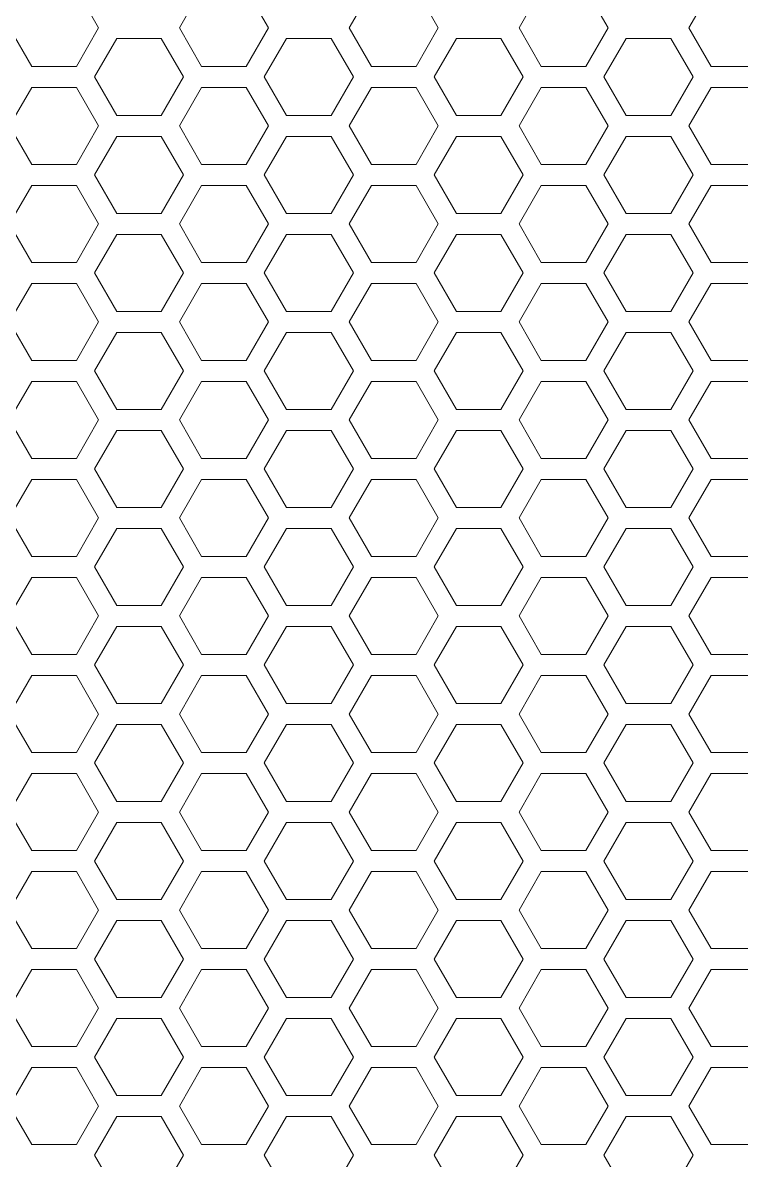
# Model space of a CAD drawing. Header units: millimetres. Extents: x 0 to 140, y -17 to 195.
# Drawn here: x 60.39 to 64.78, y 144.45 to 151.4 of the extents above; entities that cross this region are included whole.
import ezdxf

# ---------------------------------------------------------------- set-up
doc = ezdxf.new("R2010")
doc.units = ezdxf.units.MM
doc.layers.add('4203-42785_1_0', color=7, linetype='Continuous')

# ---------------------------------------------------------------- blocks, each defined once
blk = doc.blocks.new('a')
at = {"layer": '4203-42785_1_0', "color": 0, "linetype": 'ByBlock', "lineweight": 9}
for p, q in [((1512.9393, 462.7385), (1512.8325, 462.9234)), ((1513.4323, 462.9234), (1513.3256, 462.7385)), ((1513.7524, 462.7385), (1513.6457, 462.9234)), ((1514.2456, 462.9234), (1514.1389, 462.7385)), ((1514.5657, 462.7385), (1514.459, 462.9234)), ((1515.0588, 462.9234), (1514.9521, 462.7385)), ((1515.379, 462.7385), (1515.2723, 462.9234)), ((1515.8721, 462.9234), (1515.7654, 462.7385)), ((1512.5124, 462.7385), (1512.6191, 462.5537)), ((1512.8325, 462.5537), (1512.9393, 462.7385)), ((1513.3256, 462.7385), (1513.4323, 462.5537)), ((1513.6457, 462.5537), (1513.7524, 462.7385)), ((1514.1389, 462.7385), (1514.2456, 462.5537)), ((1514.459, 462.5537), (1514.5657, 462.7385)), ((1514.9521, 462.7385), (1515.0588, 462.5537)), ((1515.2723, 462.5537), (1515.379, 462.7385)), ((1515.7654, 462.7385), (1515.8721, 462.5537)), ((1513.0257, 462.6886), (1512.919, 462.5038)), ((1513.2391, 462.6886), (1513.0257, 462.6886)), ((1513.3458, 462.5038), (1513.2391, 462.6886)), ((1513.8389, 462.6886), (1513.7322, 462.5038)), ((1514.0523, 462.6886), (1513.8389, 462.6886)), ((1514.1591, 462.5038), (1514.0523, 462.6886)), ((1514.6522, 462.6886), (1514.5455, 462.5038)), ((1514.8656, 462.6886), (1514.6522, 462.6886)), ((1514.9724, 462.5038), (1514.8656, 462.6886)), ((1515.4655, 462.6886), (1515.3587, 462.5038)), ((1515.6789, 462.6886), (1515.4655, 462.6886)), ((1515.7856, 462.5038), (1515.6789, 462.6886)), ((1512.6191, 462.5537), (1512.8325, 462.5537)), ((1513.4323, 462.5537), (1513.6457, 462.5537)), ((1514.2456, 462.5537), (1514.459, 462.5537)), ((1515.0588, 462.5537), (1515.2723, 462.5537)), ((1515.8721, 462.5537), (1516.0855, 462.5537)), ((1512.919, 462.5038), (1513.0257, 462.3189)), ((1513.2391, 462.3189), (1513.3458, 462.5038)), ((1513.7322, 462.5038), (1513.8389, 462.3189)), ((1514.0523, 462.3189), (1514.1591, 462.5038)), ((1514.5455, 462.5038), (1514.6522, 462.3189)), ((1514.8656, 462.3189), (1514.9724, 462.5038)), ((1515.3587, 462.5038), (1515.4655, 462.3189)), ((1515.6789, 462.3189), (1515.7856, 462.5038)), ((1512.6191, 462.4539), (1512.5124, 462.269)), ((1512.8325, 462.4539), (1512.6191, 462.4539)), ((1512.9393, 462.269), (1512.8325, 462.4539)), ((1513.4323, 462.4539), (1513.3256, 462.269)), ((1513.6457, 462.4539), (1513.4323, 462.4539)), ((1513.7524, 462.269), (1513.6457, 462.4539)), ((1514.2456, 462.4539), (1514.1389, 462.269)), ((1514.459, 462.4539), (1514.2456, 462.4539)), ((1514.5657, 462.269), (1514.459, 462.4539)), ((1515.0588, 462.4539), (1514.9521, 462.269)), ((1515.2723, 462.4539), (1515.0588, 462.4539)), ((1515.379, 462.269), (1515.2723, 462.4539)), ((1515.8721, 462.4539), (1515.7654, 462.269)), ((1516.0855, 462.4539), (1515.8721, 462.4539)), ((1513.0257, 462.3189), (1513.2391, 462.3189)), ((1513.8389, 462.3189), (1514.0523, 462.3189)), ((1514.6522, 462.3189), (1514.8656, 462.3189)), ((1515.4655, 462.3189), (1515.6789, 462.3189)), ((1512.5124, 462.269), (1512.6191, 462.0841)), ((1512.8325, 462.0841), (1512.9393, 462.269)), ((1513.3256, 462.269), (1513.4323, 462.0841)), ((1513.6457, 462.0841), (1513.7524, 462.269)), ((1514.1389, 462.269), (1514.2456, 462.0841)), ((1514.459, 462.0841), (1514.5657, 462.269)), ((1514.9521, 462.269), (1515.0588, 462.0841)), ((1515.2723, 462.0841), (1515.379, 462.269)), ((1515.7654, 462.269), (1515.8721, 462.0841)), ((1513.0257, 462.2191), (1512.919, 462.0342)), ((1513.2391, 462.2191), (1513.0257, 462.2191)), ((1513.3458, 462.0342), (1513.2391, 462.2191)), ((1513.8389, 462.2191), (1513.7322, 462.0342)), ((1514.0523, 462.2191), (1513.8389, 462.2191)), ((1514.1591, 462.0342), (1514.0523, 462.2191)), ((1514.6522, 462.2191), (1514.5455, 462.0342)), ((1514.8656, 462.2191), (1514.6522, 462.2191)), ((1514.9724, 462.0342), (1514.8656, 462.2191)), ((1515.4655, 462.2191), (1515.3587, 462.0342)), ((1515.6789, 462.2191), (1515.4655, 462.2191)), ((1515.7856, 462.0342), (1515.6789, 462.2191)), ((1512.6191, 462.0841), (1512.8325, 462.0841)), ((1513.4323, 462.0841), (1513.6457, 462.0841)), ((1514.2456, 462.0841), (1514.459, 462.0841)), ((1515.0588, 462.0841), (1515.2723, 462.0841)), ((1515.8721, 462.0841), (1516.0855, 462.0841)), ((1512.919, 462.0342), (1513.0257, 461.8494)), ((1513.2391, 461.8494), (1513.3458, 462.0342)), ((1513.7322, 462.0342), (1513.8389, 461.8494)), ((1514.0523, 461.8494), (1514.1591, 462.0342)), ((1514.5455, 462.0342), (1514.6522, 461.8494)), ((1514.8656, 461.8494), (1514.9724, 462.0342)), ((1515.3587, 462.0342), (1515.4655, 461.8494)), ((1515.6789, 461.8494), (1515.7856, 462.0342)), ((1512.6191, 461.9843), (1512.5124, 461.7994)), ((1512.8325, 461.9843), (1512.6191, 461.9843)), ((1512.9393, 461.7994), (1512.8325, 461.9843)), ((1513.4323, 461.9843), (1513.3256, 461.7994)), ((1513.6457, 461.9843), (1513.4323, 461.9843)), ((1513.7524, 461.7994), (1513.6457, 461.9843)), ((1514.2456, 461.9843), (1514.1389, 461.7994)), ((1514.459, 461.9843), (1514.2456, 461.9843)), ((1514.5657, 461.7994), (1514.459, 461.9843)), ((1515.0588, 461.9843), (1514.9521, 461.7994)), ((1515.2723, 461.9843), (1515.0588, 461.9843)), ((1515.379, 461.7994), (1515.2723, 461.9843)), ((1515.8721, 461.9843), (1515.7654, 461.7994)), ((1516.0855, 461.9843), (1515.8721, 461.9843)), ((1513.0257, 461.8494), (1513.2391, 461.8494)), ((1513.8389, 461.8494), (1514.0523, 461.8494)), ((1514.6522, 461.8494), (1514.8656, 461.8494)), ((1515.4655, 461.8494), (1515.6789, 461.8494)), ((1512.5124, 461.7994), (1512.6191, 461.6146)), ((1512.8325, 461.6146), (1512.9393, 461.7994)), ((1513.3256, 461.7994), (1513.4323, 461.6146)), ((1513.6457, 461.6146), (1513.7524, 461.7994)), ((1514.1389, 461.7994), (1514.2456, 461.6146)), ((1514.459, 461.6146), (1514.5657, 461.7994)), ((1514.9521, 461.7994), (1515.0588, 461.6146)), ((1515.2723, 461.6146), (1515.379, 461.7994)), ((1515.7654, 461.7994), (1515.8721, 461.6146)), ((1513.0257, 461.7495), (1512.919, 461.5647)), ((1513.2391, 461.7495), (1513.0257, 461.7495)), ((1513.3458, 461.5647), (1513.2391, 461.7495)), ((1513.8389, 461.7495), (1513.7322, 461.5647)), ((1514.0523, 461.7495), (1513.8389, 461.7495)), ((1514.1591, 461.5647), (1514.0523, 461.7495)), ((1514.6522, 461.7495), (1514.5455, 461.5647)), ((1514.8656, 461.7495), (1514.6522, 461.7495)), ((1514.9724, 461.5647), (1514.8656, 461.7495)), ((1515.4655, 461.7495), (1515.3587, 461.5647)), ((1515.6789, 461.7495), (1515.4655, 461.7495)), ((1515.7856, 461.5647), (1515.6789, 461.7495)), ((1512.6191, 461.6146), (1512.8325, 461.6146)), ((1513.4323, 461.6146), (1513.6457, 461.6146)), ((1514.2456, 461.6146), (1514.459, 461.6146)), ((1515.0588, 461.6146), (1515.2723, 461.6146)), ((1515.8721, 461.6146), (1516.0855, 461.6146)), ((1512.919, 461.5647), (1513.0257, 461.3798)), ((1513.2391, 461.3798), (1513.3458, 461.5647)), ((1513.7322, 461.5647), (1513.8389, 461.3798)), ((1514.0523, 461.3798), (1514.1591, 461.5647)), ((1514.5455, 461.5647), (1514.6522, 461.3798)), ((1514.8656, 461.3798), (1514.9724, 461.5647)), ((1515.3587, 461.5647), (1515.4655, 461.3798)), ((1515.6789, 461.3798), (1515.7856, 461.5647)), ((1512.6191, 461.5148), (1512.5124, 461.3299)), ((1512.8325, 461.5148), (1512.6191, 461.5148)), ((1512.9393, 461.3299), (1512.8325, 461.5148)), ((1513.4323, 461.5148), (1513.3256, 461.3299)), ((1513.6457, 461.5148), (1513.4323, 461.5148)), ((1513.7524, 461.3299), (1513.6457, 461.5148)), ((1514.2456, 461.5148), (1514.1389, 461.3299)), ((1514.459, 461.5148), (1514.2456, 461.5148)), ((1514.5657, 461.3299), (1514.459, 461.5148)), ((1515.0588, 461.5148), (1514.9521, 461.3299)), ((1515.2723, 461.5148), (1515.0588, 461.5148)), ((1515.379, 461.3299), (1515.2723, 461.5148)), ((1515.8721, 461.5148), (1515.7654, 461.3299)), ((1516.0855, 461.5148), (1515.8721, 461.5148)), ((1513.0257, 461.3798), (1513.2391, 461.3798)), ((1513.8389, 461.3798), (1514.0523, 461.3798)), ((1514.6522, 461.3798), (1514.8656, 461.3798)), ((1515.4655, 461.3798), (1515.6789, 461.3798)), ((1512.5124, 461.3299), (1512.6191, 461.145)), ((1512.8325, 461.145), (1512.9393, 461.3299)), ((1513.3256, 461.3299), (1513.4323, 461.145)), ((1513.6457, 461.145), (1513.7524, 461.3299)), ((1514.1389, 461.3299), (1514.2456, 461.145)), ((1514.459, 461.145), (1514.5657, 461.3299)), ((1514.9521, 461.3299), (1515.0588, 461.145)), ((1515.2723, 461.145), (1515.379, 461.3299)), ((1515.7654, 461.3299), (1515.8721, 461.145)), ((1513.0257, 461.28), (1512.919, 461.0951)), ((1513.2391, 461.28), (1513.0257, 461.28)), ((1513.3458, 461.0951), (1513.2391, 461.28)), ((1513.8389, 461.28), (1513.7322, 461.0951)), ((1514.0523, 461.28), (1513.8389, 461.28)), ((1514.1591, 461.0951), (1514.0523, 461.28)), ((1514.6522, 461.28), (1514.5455, 461.0951)), ((1514.8656, 461.28), (1514.6522, 461.28)), ((1514.9724, 461.0951), (1514.8656, 461.28)), ((1515.4655, 461.28), (1515.3587, 461.0951)), ((1515.6789, 461.28), (1515.4655, 461.28)), ((1515.7856, 461.0951), (1515.6789, 461.28)), ((1512.6191, 461.145), (1512.8325, 461.145)), ((1513.4323, 461.145), (1513.6457, 461.145)), ((1514.2456, 461.145), (1514.459, 461.145)), ((1515.0588, 461.145), (1515.2723, 461.145)), ((1515.8721, 461.145), (1516.0855, 461.145)), ((1512.6191, 461.0452), (1512.5124, 460.8604)), ((1512.8325, 461.0452), (1512.6191, 461.0452)), ((1512.9393, 460.8604), (1512.8325, 461.0452)), ((1512.919, 461.0951), (1513.0257, 460.9103)), ((1513.2391, 460.9103), (1513.3458, 461.0951)), ((1513.4323, 461.0452), (1513.3256, 460.8604)), ((1513.6457, 461.0452), (1513.4323, 461.0452)), ((1513.7524, 460.8604), (1513.6457, 461.0452)), ((1513.7322, 461.0951), (1513.8389, 460.9103)), ((1514.0523, 460.9103), (1514.1591, 461.0951)), ((1514.2456, 461.0452), (1514.1389, 460.8604)), ((1514.459, 461.0452), (1514.2456, 461.0452)), ((1514.5657, 460.8604), (1514.459, 461.0452)), ((1514.5455, 461.0951), (1514.6522, 460.9103)), ((1514.8656, 460.9103), (1514.9724, 461.0951)), ((1515.0588, 461.0452), (1514.9521, 460.8604)), ((1515.2723, 461.0452), (1515.0588, 461.0452)), ((1515.379, 460.8604), (1515.2723, 461.0452)), ((1515.3587, 461.0951), (1515.4655, 460.9103)), ((1515.6789, 460.9103), (1515.7856, 461.0951)), ((1515.8721, 461.0452), (1515.7654, 460.8604)), ((1516.0855, 461.0452), (1515.8721, 461.0452)), ((1513.0257, 460.9103), (1513.2391, 460.9103)), ((1513.8389, 460.9103), (1514.0523, 460.9103)), ((1514.6522, 460.9103), (1514.8656, 460.9103)), ((1515.4655, 460.9103), (1515.6789, 460.9103)), ((1512.5124, 460.8604), (1512.6191, 460.6755)), ((1512.8325, 460.6755), (1512.9393, 460.8604)), ((1513.3256, 460.8604), (1513.4323, 460.6755)), ((1513.6457, 460.6755), (1513.7524, 460.8604)), ((1514.1389, 460.8604), (1514.2456, 460.6755)), ((1514.459, 460.6755), (1514.5657, 460.8604)), ((1514.9521, 460.8604), (1515.0588, 460.6755)), ((1515.2723, 460.6755), (1515.379, 460.8604)), ((1515.7654, 460.8604), (1515.8721, 460.6755)), ((1513.0257, 460.8105), (1512.919, 460.6256)), ((1513.2391, 460.8105), (1513.0257, 460.8105)), ((1513.3458, 460.6256), (1513.2391, 460.8105)), ((1513.8389, 460.8105), (1513.7322, 460.6256)), ((1514.0523, 460.8105), (1513.8389, 460.8105)), ((1514.1591, 460.6256), (1514.0523, 460.8105)), ((1514.6522, 460.8105), (1514.5455, 460.6256)), ((1514.8656, 460.8105), (1514.6522, 460.8105)), ((1514.9724, 460.6256), (1514.8656, 460.8105)), ((1515.4655, 460.8105), (1515.3587, 460.6256)), ((1515.6789, 460.8105), (1515.4655, 460.8105)), ((1515.7856, 460.6256), (1515.6789, 460.8105)), ((1512.6191, 460.6755), (1512.8325, 460.6755)), ((1513.4323, 460.6755), (1513.6457, 460.6755)), ((1514.2456, 460.6755), (1514.459, 460.6755)), ((1515.0588, 460.6755), (1515.2723, 460.6755)), ((1515.8721, 460.6755), (1516.0855, 460.6755)), ((1512.919, 460.6256), (1513.0257, 460.4407)), ((1513.2391, 460.4407), (1513.3458, 460.6256)), ((1513.7322, 460.6256), (1513.8389, 460.4407)), ((1514.0523, 460.4407), (1514.1591, 460.6256)), ((1514.5455, 460.6256), (1514.6522, 460.4407)), ((1514.8656, 460.4407), (1514.9724, 460.6256)), ((1515.3587, 460.6256), (1515.4655, 460.4407)), ((1515.6789, 460.4407), (1515.7856, 460.6256)), ((1512.6191, 460.5757), (1512.5124, 460.3908)), ((1512.8325, 460.5757), (1512.6191, 460.5757)), ((1512.9393, 460.3908), (1512.8325, 460.5757)), ((1513.4323, 460.5757), (1513.3256, 460.3908)), ((1513.6457, 460.5757), (1513.4323, 460.5757)), ((1513.7524, 460.3908), (1513.6457, 460.5757)), ((1514.2456, 460.5757), (1514.1389, 460.3908)), ((1514.459, 460.5757), (1514.2456, 460.5757)), ((1514.5657, 460.3908), (1514.459, 460.5757)), ((1515.0588, 460.5757), (1514.9521, 460.3908)), ((1515.2723, 460.5757), (1515.0588, 460.5757)), ((1515.379, 460.3908), (1515.2723, 460.5757)), ((1515.8721, 460.5757), (1515.7654, 460.3908)), ((1516.0855, 460.5757), (1515.8721, 460.5757)), ((1512.5124, 460.3908), (1512.6191, 460.206)), ((1512.8325, 460.206), (1512.9393, 460.3908)), ((1513.0257, 460.4407), (1513.2391, 460.4407)), ((1513.3256, 460.3908), (1513.4323, 460.206)), ((1513.6457, 460.206), (1513.7524, 460.3908)), ((1513.8389, 460.4407), (1514.0523, 460.4407)), ((1514.1389, 460.3908), (1514.2456, 460.206)), ((1514.459, 460.206), (1514.5657, 460.3908)), ((1514.6522, 460.4407), (1514.8656, 460.4407)), ((1514.9521, 460.3908), (1515.0588, 460.206)), ((1515.2723, 460.206), (1515.379, 460.3908)), ((1515.4655, 460.4407), (1515.6789, 460.4407)), ((1515.7654, 460.3908), (1515.8721, 460.206)), ((1513.0257, 460.3409), (1512.919, 460.156)), ((1513.2391, 460.3409), (1513.0257, 460.3409)), ((1513.3458, 460.156), (1513.2391, 460.3409)), ((1513.8389, 460.3409), (1513.7322, 460.156)), ((1514.0523, 460.3409), (1513.8389, 460.3409)), ((1514.1591, 460.156), (1514.0523, 460.3409)), ((1514.6522, 460.3409), (1514.5455, 460.156)), ((1514.8656, 460.3409), (1514.6522, 460.3409)), ((1514.9724, 460.156), (1514.8656, 460.3409)), ((1515.4655, 460.3409), (1515.3587, 460.156)), ((1515.6789, 460.3409), (1515.4655, 460.3409)), ((1515.7856, 460.156), (1515.6789, 460.3409)), ((1512.6191, 460.206), (1512.8325, 460.206)), ((1513.4323, 460.206), (1513.6457, 460.206)), ((1514.2456, 460.206), (1514.459, 460.206)), ((1515.0588, 460.206), (1515.2723, 460.206)), ((1515.8721, 460.206), (1516.0855, 460.206)), ((1512.919, 460.156), (1513.0257, 459.9712)), ((1513.2391, 459.9712), (1513.3458, 460.156)), ((1513.7322, 460.156), (1513.8389, 459.9712)), ((1514.0523, 459.9712), (1514.1591, 460.156)), ((1514.5455, 460.156), (1514.6522, 459.9712)), ((1514.8656, 459.9712), (1514.9724, 460.156)), ((1515.3587, 460.156), (1515.4655, 459.9712)), ((1515.6789, 459.9712), (1515.7856, 460.156)), ((1512.6191, 460.1061), (1512.5124, 459.9213)), ((1512.8325, 460.1061), (1512.6191, 460.1061)), ((1512.9393, 459.9213), (1512.8325, 460.1061)), ((1513.4323, 460.1061), (1513.3256, 459.9213)), ((1513.6457, 460.1061), (1513.4323, 460.1061)), ((1513.7524, 459.9213), (1513.6457, 460.1061)), ((1514.2456, 460.1061), (1514.1389, 459.9213)), ((1514.459, 460.1061), (1514.2456, 460.1061)), ((1514.5657, 459.9213), (1514.459, 460.1061)), ((1515.0588, 460.1061), (1514.9521, 459.9213)), ((1515.2723, 460.1061), (1515.0588, 460.1061)), ((1515.379, 459.9213), (1515.2723, 460.1061)), ((1515.8721, 460.1061), (1515.7654, 459.9213)), ((1516.0855, 460.1061), (1515.8721, 460.1061)), ((1513.0257, 459.9712), (1513.2391, 459.9712)), ((1513.8389, 459.9712), (1514.0523, 459.9712)), ((1514.6522, 459.9712), (1514.8656, 459.9712)), ((1515.4655, 459.9712), (1515.6789, 459.9712)), ((1512.5124, 459.9213), (1512.6191, 459.7364)), ((1512.8325, 459.7364), (1512.9393, 459.9213)), ((1513.3256, 459.9213), (1513.4323, 459.7364)), ((1513.6457, 459.7364), (1513.7524, 459.9213)), ((1514.1389, 459.9213), (1514.2456, 459.7364)), ((1514.459, 459.7364), (1514.5657, 459.9213)), ((1514.9521, 459.9213), (1515.0588, 459.7364)), ((1515.2723, 459.7364), (1515.379, 459.9213)), ((1515.7654, 459.9213), (1515.8721, 459.7364)), ((1513.0257, 459.8714), (1512.919, 459.6865)), ((1513.2391, 459.8714), (1513.0257, 459.8714)), ((1513.3458, 459.6865), (1513.2391, 459.8714)), ((1513.8389, 459.8714), (1513.7322, 459.6865)), ((1514.0523, 459.8714), (1513.8389, 459.8714)), ((1514.1591, 459.6865), (1514.0523, 459.8714)), ((1514.6522, 459.8714), (1514.5455, 459.6865)), ((1514.8656, 459.8714), (1514.6522, 459.8714)), ((1514.9724, 459.6865), (1514.8656, 459.8714)), ((1515.4655, 459.8714), (1515.3587, 459.6865)), ((1515.6789, 459.8714), (1515.4655, 459.8714)), ((1515.7856, 459.6865), (1515.6789, 459.8714)), ((1512.6191, 459.7364), (1512.8325, 459.7364)), ((1513.4323, 459.7364), (1513.6457, 459.7364)), ((1514.2456, 459.7364), (1514.459, 459.7364)), ((1515.0588, 459.7364), (1515.2723, 459.7364)), ((1515.8721, 459.7364), (1516.0855, 459.7364)), ((1512.919, 459.6865), (1513.0257, 459.5016)), ((1513.2391, 459.5016), (1513.3458, 459.6865)), ((1513.7322, 459.6865), (1513.8389, 459.5016)), ((1514.0523, 459.5016), (1514.1591, 459.6865)), ((1514.5455, 459.6865), (1514.6522, 459.5016)), ((1514.8656, 459.5016), (1514.9724, 459.6865)), ((1515.3587, 459.6865), (1515.4655, 459.5016)), ((1515.6789, 459.5016), (1515.7856, 459.6865)), ((1512.6191, 459.6366), (1512.5124, 459.4517)), ((1512.8325, 459.6366), (1512.6191, 459.6366)), ((1512.9393, 459.4517), (1512.8325, 459.6366)), ((1513.4323, 459.6366), (1513.3256, 459.4517)), ((1513.6457, 459.6366), (1513.4323, 459.6366)), ((1513.7524, 459.4517), (1513.6457, 459.6366)), ((1514.2456, 459.6366), (1514.1389, 459.4517)), ((1514.459, 459.6366), (1514.2456, 459.6366)), ((1514.5657, 459.4517), (1514.459, 459.6366)), ((1515.0588, 459.6366), (1514.9521, 459.4517)), ((1515.2723, 459.6366), (1515.0588, 459.6366)), ((1515.379, 459.4517), (1515.2723, 459.6366)), ((1515.8721, 459.6366), (1515.7654, 459.4517)), ((1516.0855, 459.6366), (1515.8721, 459.6366)), ((1513.0257, 459.5016), (1513.2391, 459.5016)), ((1513.8389, 459.5016), (1514.0523, 459.5016)), ((1514.6522, 459.5016), (1514.8656, 459.5016)), ((1515.4655, 459.5016), (1515.6789, 459.5016)), ((1512.5124, 459.4517), (1512.6191, 459.2669)), ((1512.8325, 459.2669), (1512.9393, 459.4517)), ((1513.3256, 459.4517), (1513.4323, 459.2669)), ((1513.6457, 459.2669), (1513.7524, 459.4517)), ((1514.1389, 459.4517), (1514.2456, 459.2669)), ((1514.459, 459.2669), (1514.5657, 459.4517)), ((1514.9521, 459.4517), (1515.0588, 459.2669)), ((1515.2723, 459.2669), (1515.379, 459.4517)), ((1515.7654, 459.4517), (1515.8721, 459.2669)), ((1513.0257, 459.4018), (1512.919, 459.217)), ((1513.2391, 459.4018), (1513.0257, 459.4018)), ((1513.3458, 459.217), (1513.2391, 459.4018)), ((1513.8389, 459.4018), (1513.7322, 459.217)), ((1514.0523, 459.4018), (1513.8389, 459.4018)), ((1514.1591, 459.217), (1514.0523, 459.4018)), ((1514.6522, 459.4018), (1514.5455, 459.217)), ((1514.8656, 459.4018), (1514.6522, 459.4018)), ((1514.9724, 459.217), (1514.8656, 459.4018)), ((1515.4655, 459.4018), (1515.3587, 459.217)), ((1515.6789, 459.4018), (1515.4655, 459.4018)), ((1515.7856, 459.217), (1515.6789, 459.4018)), ((1512.6191, 459.2669), (1512.8325, 459.2669)), ((1513.4323, 459.2669), (1513.6457, 459.2669)), ((1514.2456, 459.2669), (1514.459, 459.2669)), ((1515.0588, 459.2669), (1515.2723, 459.2669)), ((1515.8721, 459.2669), (1516.0855, 459.2669)), ((1512.919, 459.217), (1513.0257, 459.0321)), ((1513.2391, 459.0321), (1513.3458, 459.217)), ((1513.7322, 459.217), (1513.8389, 459.0321)), ((1514.0523, 459.0321), (1514.1591, 459.217)), ((1514.5455, 459.217), (1514.6522, 459.0321)), ((1514.8656, 459.0321), (1514.9724, 459.217)), ((1515.3587, 459.217), (1515.4655, 459.0321)), ((1515.6789, 459.0321), (1515.7856, 459.217)), ((1512.6191, 459.167), (1512.5124, 458.9822)), ((1512.8325, 459.167), (1512.6191, 459.167)), ((1512.9393, 458.9822), (1512.8325, 459.167)), ((1513.4323, 459.167), (1513.3256, 458.9822)), ((1513.6457, 459.167), (1513.4323, 459.167)), ((1513.7524, 458.9822), (1513.6457, 459.167)), ((1514.2456, 459.167), (1514.1389, 458.9822)), ((1514.459, 459.167), (1514.2456, 459.167)), ((1514.5657, 458.9822), (1514.459, 459.167)), ((1515.0588, 459.167), (1514.9521, 458.9822)), ((1515.2723, 459.167), (1515.0588, 459.167)), ((1515.379, 458.9822), (1515.2723, 459.167)), ((1515.8721, 459.167), (1515.7654, 458.9822)), ((1516.0855, 459.167), (1515.8721, 459.167)), ((1513.0257, 459.0321), (1513.2391, 459.0321)), ((1513.8389, 459.0321), (1514.0523, 459.0321)), ((1514.6522, 459.0321), (1514.8656, 459.0321)), ((1515.4655, 459.0321), (1515.6789, 459.0321)), ((1512.5124, 458.9822), (1512.6191, 458.7973)), ((1512.8325, 458.7973), (1512.9393, 458.9822)), ((1513.3256, 458.9822), (1513.4323, 458.7973)), ((1513.6457, 458.7973), (1513.7524, 458.9822)), ((1514.1389, 458.9822), (1514.2456, 458.7973)), ((1514.459, 458.7973), (1514.5657, 458.9822)), ((1514.9521, 458.9822), (1515.0588, 458.7973)), ((1515.2723, 458.7973), (1515.379, 458.9822)), ((1515.7654, 458.9822), (1515.8721, 458.7973)), ((1513.0257, 458.9323), (1512.919, 458.7474)), ((1513.2391, 458.9323), (1513.0257, 458.9323)), ((1513.3458, 458.7474), (1513.2391, 458.9323)), ((1513.8389, 458.9323), (1513.7322, 458.7474)), ((1514.0523, 458.9323), (1513.8389, 458.9323)), ((1514.1591, 458.7474), (1514.0523, 458.9323)), ((1514.6522, 458.9323), (1514.5455, 458.7474)), ((1514.8656, 458.9323), (1514.6522, 458.9323)), ((1514.9724, 458.7474), (1514.8656, 458.9323)), ((1515.4655, 458.9323), (1515.3587, 458.7474)), ((1515.6789, 458.9323), (1515.4655, 458.9323)), ((1515.7856, 458.7474), (1515.6789, 458.9323)), ((1512.6191, 458.7973), (1512.8325, 458.7973)), ((1513.4323, 458.7973), (1513.6457, 458.7973)), ((1514.2456, 458.7973), (1514.459, 458.7973)), ((1515.0588, 458.7973), (1515.2723, 458.7973)), ((1515.8721, 458.7973), (1516.0855, 458.7973)), ((1512.919, 458.7474), (1513.0257, 458.5625)), ((1513.2391, 458.5625), (1513.3458, 458.7474)), ((1513.7322, 458.7474), (1513.8389, 458.5625)), ((1514.0523, 458.5625), (1514.1591, 458.7474)), ((1514.5455, 458.7474), (1514.6522, 458.5625)), ((1514.8656, 458.5625), (1514.9724, 458.7474)), ((1515.3587, 458.7474), (1515.4655, 458.5625)), ((1515.6789, 458.5625), (1515.7856, 458.7474)), ((1512.6191, 458.6975), (1512.5124, 458.5126)), ((1512.8325, 458.6975), (1512.6191, 458.6975)), ((1512.9393, 458.5126), (1512.8325, 458.6975)), ((1513.4323, 458.6975), (1513.3256, 458.5126)), ((1513.6457, 458.6975), (1513.4323, 458.6975)), ((1513.7524, 458.5126), (1513.6457, 458.6975)), ((1514.2456, 458.6975), (1514.1389, 458.5126)), ((1514.459, 458.6975), (1514.2456, 458.6975)), ((1514.5657, 458.5126), (1514.459, 458.6975)), ((1515.0588, 458.6975), (1514.9521, 458.5126)), ((1515.2723, 458.6975), (1515.0588, 458.6975)), ((1515.379, 458.5126), (1515.2723, 458.6975)), ((1515.8721, 458.6975), (1515.7654, 458.5126)), ((1516.0855, 458.6975), (1515.8721, 458.6975)), ((1513.0257, 458.5625), (1513.2391, 458.5625)), ((1513.8389, 458.5625), (1514.0523, 458.5625)), ((1514.6522, 458.5625), (1514.8656, 458.5625)), ((1515.4655, 458.5625), (1515.6789, 458.5625)), ((1512.5124, 458.5126), (1512.6191, 458.3278)), ((1512.8325, 458.3278), (1512.9393, 458.5126)), ((1513.3256, 458.5126), (1513.4323, 458.3278)), ((1513.6457, 458.3278), (1513.7524, 458.5126)), ((1514.1389, 458.5126), (1514.2456, 458.3278)), ((1514.459, 458.3278), (1514.5657, 458.5126)), ((1514.9521, 458.5126), (1515.0588, 458.3278)), ((1515.2723, 458.3278), (1515.379, 458.5126)), ((1515.7654, 458.5126), (1515.8721, 458.3278)), ((1513.0257, 458.4627), (1512.919, 458.2779)), ((1513.2391, 458.4627), (1513.0257, 458.4627)), ((1513.3458, 458.2779), (1513.2391, 458.4627)), ((1513.8389, 458.4627), (1513.7322, 458.2779)), ((1514.0523, 458.4627), (1513.8389, 458.4627)), ((1514.1591, 458.2779), (1514.0523, 458.4627)), ((1514.6522, 458.4627), (1514.5455, 458.2779)), ((1514.8656, 458.4627), (1514.6522, 458.4627)), ((1514.9724, 458.2779), (1514.8656, 458.4627)), ((1515.4655, 458.4627), (1515.3587, 458.2779)), ((1515.6789, 458.4627), (1515.4655, 458.4627)), ((1515.7856, 458.2779), (1515.6789, 458.4627)), ((1512.6191, 458.3278), (1512.8325, 458.3278)), ((1513.4323, 458.3278), (1513.6457, 458.3278)), ((1514.2456, 458.3278), (1514.459, 458.3278)), ((1515.0588, 458.3278), (1515.2723, 458.3278)), ((1515.8721, 458.3278), (1516.0855, 458.3278)), ((1512.919, 458.2779), (1513.0257, 458.093)), ((1513.2391, 458.093), (1513.3458, 458.2779)), ((1513.7322, 458.2779), (1513.8389, 458.093)), ((1514.0523, 458.093), (1514.1591, 458.2779)), ((1514.5455, 458.2779), (1514.6522, 458.093)), ((1514.8656, 458.093), (1514.9724, 458.2779)), ((1515.3587, 458.2779), (1515.4655, 458.093)), ((1515.6789, 458.093), (1515.7856, 458.2779)), ((1512.6191, 458.228), (1512.5124, 458.0431)), ((1512.8325, 458.228), (1512.6191, 458.228)), ((1512.9393, 458.0431), (1512.8325, 458.228)), ((1513.4323, 458.228), (1513.3256, 458.0431)), ((1513.6457, 458.228), (1513.4323, 458.228)), ((1513.7524, 458.0431), (1513.6457, 458.228)), ((1514.2456, 458.228), (1514.1389, 458.0431)), ((1514.459, 458.228), (1514.2456, 458.228)), ((1514.5657, 458.0431), (1514.459, 458.228)), ((1515.0588, 458.228), (1514.9521, 458.0431)), ((1515.2723, 458.228), (1515.0588, 458.228)), ((1515.379, 458.0431), (1515.2723, 458.228)), ((1515.8721, 458.228), (1515.7654, 458.0431)), ((1516.0855, 458.228), (1515.8721, 458.228)), ((1513.0257, 458.093), (1513.2391, 458.093)), ((1513.8389, 458.093), (1514.0523, 458.093)), ((1514.6522, 458.093), (1514.8656, 458.093)), ((1515.4655, 458.093), (1515.6789, 458.093)), ((1512.5124, 458.0431), (1512.6191, 457.8582)), ((1512.8325, 457.8582), (1512.9393, 458.0431)), ((1513.0257, 457.9932), (1512.919, 457.8083)), ((1513.2391, 457.9932), (1513.0257, 457.9932)), ((1513.3458, 457.8083), (1513.2391, 457.9932)), ((1513.3256, 458.0431), (1513.4323, 457.8582)), ((1513.6457, 457.8582), (1513.7524, 458.0431)), ((1513.8389, 457.9932), (1513.7322, 457.8083)), ((1514.0523, 457.9932), (1513.8389, 457.9932)), ((1514.1591, 457.8083), (1514.0523, 457.9932)), ((1514.1389, 458.0431), (1514.2456, 457.8582)), ((1514.459, 457.8582), (1514.5657, 458.0431)), ((1514.6522, 457.9932), (1514.5455, 457.8083)), ((1514.8656, 457.9932), (1514.6522, 457.9932)), ((1514.9724, 457.8083), (1514.8656, 457.9932)), ((1514.9521, 458.0431), (1515.0588, 457.8582)), ((1515.2723, 457.8582), (1515.379, 458.0431)), ((1515.4655, 457.9932), (1515.3587, 457.8083)), ((1515.6789, 457.9932), (1515.4655, 457.9932)), ((1515.7856, 457.8083), (1515.6789, 457.9932)), ((1515.7654, 458.0431), (1515.8721, 457.8582)), ((1512.6191, 457.8582), (1512.8325, 457.8582)), ((1513.4323, 457.8582), (1513.6457, 457.8582)), ((1514.2456, 457.8582), (1514.459, 457.8582)), ((1515.0588, 457.8582), (1515.2723, 457.8582)), ((1515.8721, 457.8582), (1516.0855, 457.8582)), ((1512.919, 457.8083), (1513.0257, 457.6235)), ((1513.2391, 457.6235), (1513.3458, 457.8083)), ((1513.7322, 457.8083), (1513.8389, 457.6235)), ((1514.0523, 457.6235), (1514.1591, 457.8083)), ((1514.5455, 457.8083), (1514.6522, 457.6235)), ((1514.8656, 457.6235), (1514.9724, 457.8083)), ((1515.3587, 457.8083), (1515.4655, 457.6235)), ((1515.6789, 457.6235), (1515.7856, 457.8083)), ((1512.6191, 457.7584), (1512.5124, 457.5735)), ((1512.8325, 457.7584), (1512.6191, 457.7584)), ((1512.9393, 457.5735), (1512.8325, 457.7584)), ((1513.4323, 457.7584), (1513.3256, 457.5735)), ((1513.6457, 457.7584), (1513.4323, 457.7584)), ((1513.7524, 457.5735), (1513.6457, 457.7584)), ((1514.2456, 457.7584), (1514.1389, 457.5735)), ((1514.459, 457.7584), (1514.2456, 457.7584)), ((1514.5657, 457.5735), (1514.459, 457.7584)), ((1515.0588, 457.7584), (1514.9521, 457.5735)), ((1515.2723, 457.7584), (1515.0588, 457.7584)), ((1515.379, 457.5735), (1515.2723, 457.7584)), ((1515.8721, 457.7584), (1515.7654, 457.5735)), ((1516.0855, 457.7584), (1515.8721, 457.7584)), ((1513.0257, 457.6235), (1513.2391, 457.6235)), ((1513.8389, 457.6235), (1514.0523, 457.6235)), ((1514.6522, 457.6235), (1514.8656, 457.6235)), ((1515.4655, 457.6235), (1515.6789, 457.6235)), ((1512.5124, 457.5735), (1512.6191, 457.3887)), ((1512.8325, 457.3887), (1512.9393, 457.5735)), ((1513.3256, 457.5735), (1513.4323, 457.3887)), ((1513.6457, 457.3887), (1513.7524, 457.5735)), ((1514.1389, 457.5735), (1514.2456, 457.3887)), ((1514.459, 457.3887), (1514.5657, 457.5735)), ((1514.9521, 457.5735), (1515.0588, 457.3887)), ((1515.2723, 457.3887), (1515.379, 457.5735)), ((1515.7654, 457.5735), (1515.8721, 457.3887)), ((1513.0257, 457.5236), (1512.919, 457.3388)), ((1513.2391, 457.5236), (1513.0257, 457.5236)), ((1513.3458, 457.3388), (1513.2391, 457.5236)), ((1513.8389, 457.5236), (1513.7322, 457.3388)), ((1514.0523, 457.5236), (1513.8389, 457.5236)), ((1514.1591, 457.3388), (1514.0523, 457.5236)), ((1514.6522, 457.5236), (1514.5455, 457.3388)), ((1514.8656, 457.5236), (1514.6522, 457.5236)), ((1514.9724, 457.3388), (1514.8656, 457.5236)), ((1515.4655, 457.5236), (1515.3587, 457.3388)), ((1515.6789, 457.5236), (1515.4655, 457.5236)), ((1515.7856, 457.3388), (1515.6789, 457.5236)), ((1512.6191, 457.3887), (1512.8325, 457.3887)), ((1512.919, 457.3388), (1513.0257, 457.1539)), ((1513.2391, 457.1539), (1513.3458, 457.3388)), ((1513.4323, 457.3887), (1513.6457, 457.3887)), ((1513.7322, 457.3388), (1513.8389, 457.1539)), ((1514.0523, 457.1539), (1514.1591, 457.3388)), ((1514.2456, 457.3887), (1514.459, 457.3887)), ((1514.5455, 457.3388), (1514.6522, 457.1539)), ((1514.8656, 457.1539), (1514.9724, 457.3388)), ((1515.0588, 457.3887), (1515.2723, 457.3887)), ((1515.3587, 457.3388), (1515.4655, 457.1539)), ((1515.6789, 457.1539), (1515.7856, 457.3388)), ((1515.8721, 457.3887), (1516.0855, 457.3887))]:
    blk.add_line(p, q, dxfattribs=at)

msp = doc.modelspace()

# ---------------------------------------------------------------- block references
at = {"lineweight": 15, "xscale": 1.275468447124703, "yscale": 1.275468447124703, "zscale": 1.275468447124703}
msp.add_blockref('a', (-1868.8528, -438.8363), dxfattribs=at)

doc.saveas('drawing.dxf')
